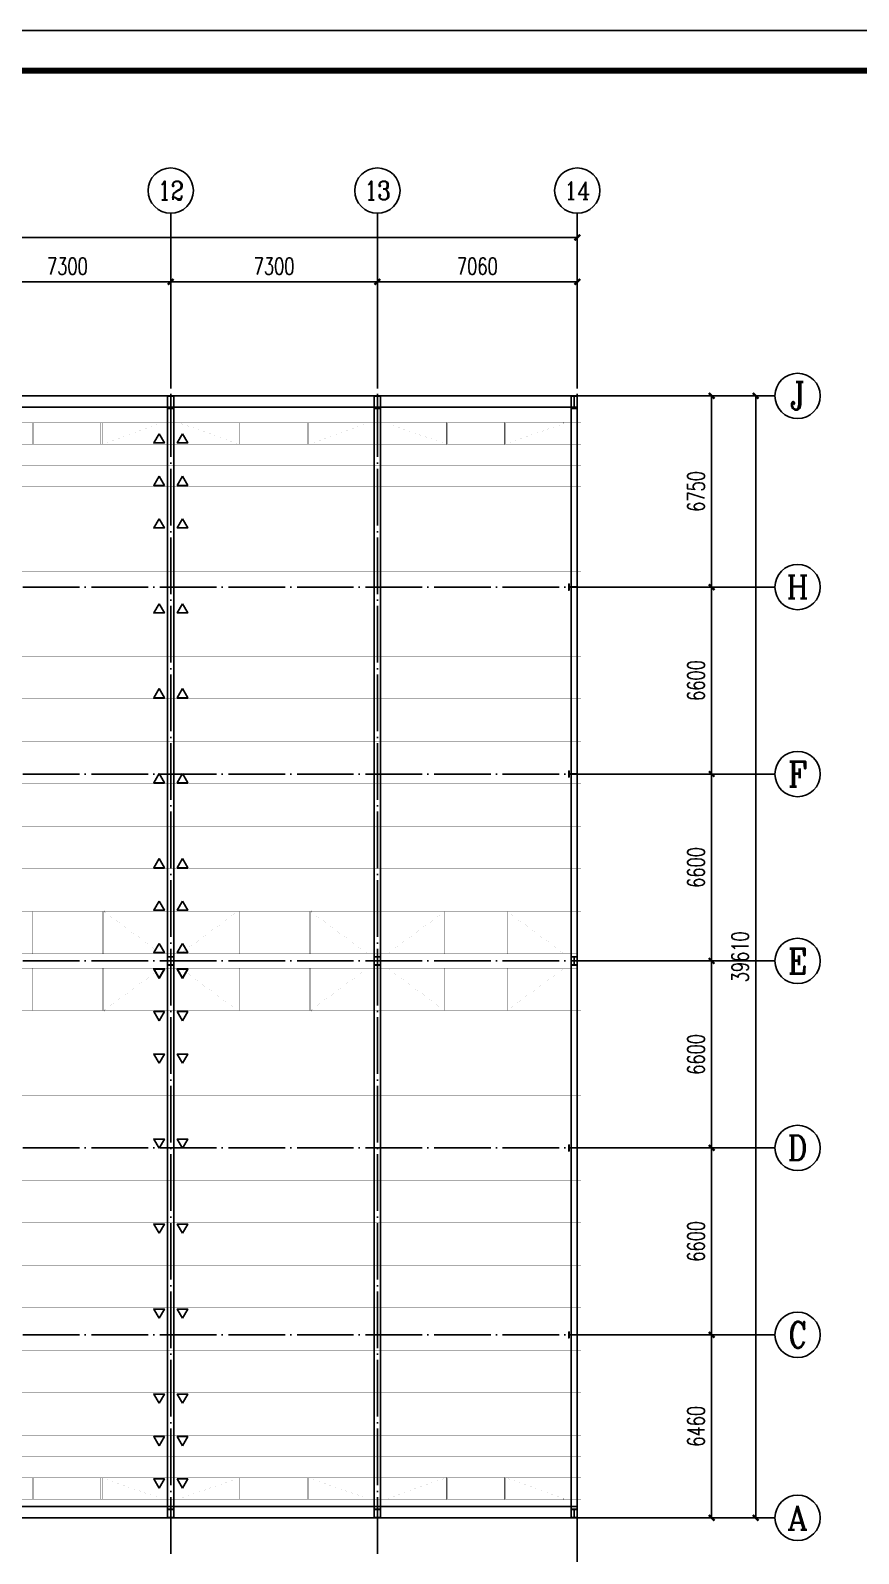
# Model space of a CAD drawing. Extents: x -89996 to 1006241, y -2176 to 440573.
# Drawn here: x 486657 to 515908, y 28052 to 81824 of the extents above; entities that cross this region are included whole.
import ezdxf
from ezdxf.enums import TextEntityAlignment as Align

# ---------------------------------------------------------------- set-up
doc = ezdxf.new("R2010")
doc.units = 0
doc.header["$LTSCALE"] = 1000
doc.header["$MEASUREMENT"] = 0
doc.linetypes.add('DOTE', pattern=[2.42, 2, -0.2, 0.02, -0.2])
for name, color, linetype in [('AXIS', 3, 'Continuous'), ('AXIS_TEXT', 7, 'Continuous'), ('DOTE', 1, 'DOTE'), ('GL', 150, 'Continuous'), ('GZ', 50, 'Continuous'), ('LT', 27, 'Continuous'), ('PUB_TITLE', 4, 'Continuous'), ('WALL', 9, 'Continuous')]:
    doc.layers.add(name, color=color, linetype=linetype)
doc.styles.add('_TCH_AXIS', font='COMPLEX', dxfattribs={"bigfont": 'GBCBIG'})
doc.styles.add('_TCH_DIM_T3', font='SIMPLEX', dxfattribs={"width": 0.705882, "bigfont": 'GBCBIG'})
doc.styles.add('COMPLEX', font='COMPLEX')
doc.dimstyles.new('_TCH_ARCH&&200', dxfattribs={"dimtxt": 595, "dimasz": 200, "dimexe": 500, "dimexo": 600, "dimgap": 252.5, "dimtad": 1, "dimdec": 0, "dimzin": 0, "dimdsep": 46, "dimtxsty": '_TCH_DIM_T3', "dimblk": 'ARCHTICK', "dimcen": 0.09, "dimclrt": 7, "dimazin": 2, "dimtfac": 1, "dimtdec": 0, "dimtix": 1, "dimtmove": 2, "dimatfit": 3, "dimfxl": 0, "dimtolj": 1, "dimtzin": 0, "dimarcsym": 0})
doc.dimstyles.new('TCH-200-1', dxfattribs={"dimtxt": 595, "dimasz": 200, "dimexe": 500, "dimexo": 600, "dimgap": 252.5, "dimtad": 1, "dimdec": 0, "dimzin": 0, "dimdsep": 46, "dimtxsty": '_TCH_DIM_T3', "dimblk": 'ARCHTICK', "dimcen": 0.09, "dimclrd": 3, "dimclre": 3, "dimclrt": 7, "dimazin": 2, "dimtfac": 1, "dimtdec": 0, "dimtix": 1, "dimtmove": 2, "dimatfit": 3, "dimfxl": 0, "dimtolj": 1, "dimtzin": 0, "dimarcsym": 0})

# ---------------------------------------------------------------- blocks, each defined once
blk = doc.blocks.new('_ArchTick')
at = {"color": 0, "linetype": 'ByBlock', "const_width": 0.4}
blk.add_lwpolyline([(-0.5, -0.5), (0.5, 0.5)], dxfattribs=at)
blk = doc.blocks.new('*D746')
at = {"layer": 'Defpoints', "color": 0, "transparency": 16777216}
for p in [(417453, 29073), (505973, 29073), (505973, 23164)]:
    blk.add_point(p, dxfattribs=at)
at = {"layer": 'WALL', "color": 3, "lineweight": -2, "transparency": 16777216}
for p, q in [((417453, 28473), (417453, 22664)), ((505973, 28473), (505973, 22664)), ((417453, 23164), (505973, 23164))]:
    blk.add_line(p, q, dxfattribs=at)
at = {"layer": 'WALL', "color": 3, "lineweight": -2, "transparency": 16777216, "xscale": 200, "yscale": 200, "zscale": 200, "rotation": 180}
blk.add_blockref('_ArchTick', (417453, 23164), dxfattribs=at)
at = {"layer": 'WALL', "color": 3, "lineweight": -2, "transparency": 16777216, "xscale": 200, "yscale": 200, "zscale": 200}
blk.add_blockref('_ArchTick', (505973, 23164), dxfattribs=at)
at = {"layer": 'WALL', "color": 7, "transparency": 16777216, "insert": (461713, 23714), "char_height": 595, "attachment_point": 5, "style": '_TCH_DIM_T3'}
blk.add_mtext('\\A1;88520', dxfattribs=at)
blk = doc.blocks.new('*D747')
at = {"layer": 'Defpoints', "color": 0, "transparency": 16777216}
for p in [(505973, 68923), (512275, 68923), (506213, 29313)]:
    blk.add_point(p, dxfattribs=at)
at = {"layer": 'WALL', "color": 3, "lineweight": -2, "transparency": 16777216}
for p, q in [((506573, 68923), (512775, 68923)), ((512275, 29313), (512275, 68923)), ((506813, 29313), (512775, 29313))]:
    blk.add_line(p, q, dxfattribs=at)
at = {"layer": 'WALL', "color": 3, "lineweight": -2, "transparency": 16777216, "xscale": 200, "yscale": 200, "zscale": 200}
for p, rotation in [((512275, 68923), 90), ((512275, 29313), 270)]:
    blk.add_blockref('_ArchTick', p, dxfattribs=dict(at, rotation=rotation))
at = {"layer": 'WALL', "color": 7, "transparency": 16777216, "insert": (511725, 49118), "char_height": 595, "attachment_point": 5, "rotation": 90, "style": '_TCH_DIM_T3'}
blk.add_mtext('\\A1;39610', dxfattribs=at)
blk = doc.blocks.new('*D749')
at = {"layer": 'Defpoints', "color": 0, "transparency": 16777216}
for p in [(426663, 74511), (426663, 69023), (505973, 69263)]:
    blk.add_point(p, dxfattribs=at)
at = {"layer": 'WALL', "color": 3, "lineweight": -2, "transparency": 16777216}
for p, q in [((426663, 69623), (426663, 75011)), ((505973, 69863), (505973, 75011)), ((505973, 74511), (426663, 74511))]:
    blk.add_line(p, q, dxfattribs=at)
at = {"layer": 'WALL', "color": 3, "lineweight": -2, "transparency": 16777216, "xscale": 200, "yscale": 200, "zscale": 200, "rotation": 180}
blk.add_blockref('_ArchTick', (426663, 74511), dxfattribs=at)
at = {"layer": 'WALL', "color": 3, "lineweight": -2, "transparency": 16777216, "xscale": 200, "yscale": 200, "zscale": 200}
blk.add_blockref('_ArchTick', (505973, 74511), dxfattribs=at)
at = {"layer": 'WALL', "color": 7, "transparency": 16777216, "insert": (466318, 75061), "char_height": 595, "attachment_point": 5, "style": '_TCH_DIM_T3'}
blk.add_mtext('\\A1;79310', dxfattribs=at)
blk = doc.blocks.new('_AXISO')
blk.add_circle((0, 0), 0.5)
at = {"layer": 'AXIS_TEXT', "style": 'COMPLEX', "width": 1.041667}
blk.add_attdef('A', text='', height=0.56, dxfattribs=at).set_placement((-0.25, -0.28), (0.25, -0.28), align=Align.FIT)
blk = doc.blocks.new('*D3068')
at = {"layer": 'AXIS', "color": 0, "lineweight": -2, "transparency": 16777216}
for p, q in [((75697, 49335), (75697, 52285)), ((82997, 49335), (82997, 52285)), ((75697, 51785), (82997, 51785))]:
    blk.add_line(p, q, dxfattribs=at)
at = {"layer": 'Defpoints', "color": 0, "transparency": 16777216}
for p in [(82997, 51785), (75697, 48735), (82997, 48735)]:
    blk.add_point(p, dxfattribs=at)
at = {"layer": 'AXIS', "color": 0, "lineweight": -2, "transparency": 16777216, "xscale": 200, "yscale": 200, "zscale": 200, "rotation": 180}
blk.add_blockref('_ArchTick', (75697, 51785), dxfattribs=at)
at = {"layer": 'AXIS', "color": 0, "lineweight": -2, "transparency": 16777216, "xscale": 200, "yscale": 200, "zscale": 200}
blk.add_blockref('_ArchTick', (82997, 51785), dxfattribs=at)
at = {"layer": 'AXIS', "color": 7, "transparency": 16777216, "insert": (79347, 52335), "char_height": 595, "attachment_point": 5, "style": '_TCH_DIM_T3'}
blk.add_mtext('\\A1;7300', dxfattribs=at)
blk = doc.blocks.new('*D3069')
at = {"layer": 'AXIS', "color": 0, "lineweight": -2, "transparency": 16777216}
for p, q in [((82997, 49335), (82997, 52285)), ((90297, 49335), (90297, 52285)), ((82997, 51785), (90297, 51785))]:
    blk.add_line(p, q, dxfattribs=at)
at = {"layer": 'Defpoints', "color": 0, "transparency": 16777216}
for p in [(90297, 51785), (82997, 48735), (90297, 48735)]:
    blk.add_point(p, dxfattribs=at)
at = {"layer": 'AXIS', "color": 0, "lineweight": -2, "transparency": 16777216, "xscale": 200, "yscale": 200, "zscale": 200, "rotation": 180}
blk.add_blockref('_ArchTick', (82997, 51785), dxfattribs=at)
at = {"layer": 'AXIS', "color": 0, "lineweight": -2, "transparency": 16777216, "xscale": 200, "yscale": 200, "zscale": 200}
blk.add_blockref('_ArchTick', (90297, 51785), dxfattribs=at)
at = {"layer": 'AXIS', "color": 7, "transparency": 16777216, "insert": (86647, 52335), "char_height": 595, "attachment_point": 5, "style": '_TCH_DIM_T3'}
blk.add_mtext('\\A1;7300', dxfattribs=at)
blk = doc.blocks.new('*D3070')
at = {"layer": 'AXIS', "color": 0, "lineweight": -2, "transparency": 16777216}
for p, q in [((90297, 49335), (90297, 52285)), ((97357, 49335), (97357, 52285)), ((90297, 51785), (97357, 51785))]:
    blk.add_line(p, q, dxfattribs=at)
at = {"layer": 'Defpoints', "color": 0, "transparency": 16777216}
for p in [(97357, 51785), (90297, 48735), (97357, 48735)]:
    blk.add_point(p, dxfattribs=at)
at = {"layer": 'AXIS', "color": 0, "lineweight": -2, "transparency": 16777216, "xscale": 200, "yscale": 200, "zscale": 200, "rotation": 180}
blk.add_blockref('_ArchTick', (90297, 51785), dxfattribs=at)
at = {"layer": 'AXIS', "color": 0, "lineweight": -2, "transparency": 16777216, "xscale": 200, "yscale": 200, "zscale": 200}
blk.add_blockref('_ArchTick', (97357, 51785), dxfattribs=at)
at = {"layer": 'AXIS', "color": 7, "transparency": 16777216, "insert": (93827, 52335), "char_height": 595, "attachment_point": 5, "style": '_TCH_DIM_T3'}
blk.add_mtext('\\A1;7060', dxfattribs=at)
blk = doc.blocks.new('*D3077')
at = {"layer": 'AXIS', "color": 0, "lineweight": -2, "transparency": 16777216}
for p, q in [((99197, 14608), (102603, 14608)), ((102103, 8148), (102103, 14608)), ((99197, 8148), (102603, 8148))]:
    blk.add_line(p, q, dxfattribs=at)
at = {"layer": 'Defpoints', "color": 0, "transparency": 16777216}
for p in [(98597, 14608), (102103, 14608), (98597, 8148)]:
    blk.add_point(p, dxfattribs=at)
at = {"layer": 'AXIS', "color": 0, "lineweight": -2, "transparency": 16777216, "xscale": 200, "yscale": 200, "zscale": 200}
for p, rotation in [((102103, 14608), 90), ((102103, 8148), 270)]:
    blk.add_blockref('_ArchTick', p, dxfattribs=dict(at, rotation=rotation))
at = {"layer": 'AXIS', "color": 7, "transparency": 16777216, "insert": (101553, 11378), "char_height": 595, "attachment_point": 5, "rotation": 90, "style": '_TCH_DIM_T3'}
blk.add_mtext('\\A1;6460', dxfattribs=at)
blk = doc.blocks.new('*D3078')
at = {"layer": 'AXIS', "color": 0, "lineweight": -2, "transparency": 16777216}
for p, q in [((99197, 21208), (102603, 21208)), ((102103, 14608), (102103, 21208)), ((99197, 14608), (102603, 14608))]:
    blk.add_line(p, q, dxfattribs=at)
at = {"layer": 'Defpoints', "color": 0, "transparency": 16777216}
for p in [(98597, 21208), (102103, 21208), (98597, 14608)]:
    blk.add_point(p, dxfattribs=at)
at = {"layer": 'AXIS', "color": 0, "lineweight": -2, "transparency": 16777216, "xscale": 200, "yscale": 200, "zscale": 200}
for p, rotation in [((102103, 21208), 90), ((102103, 14608), 270)]:
    blk.add_blockref('_ArchTick', p, dxfattribs=dict(at, rotation=rotation))
at = {"layer": 'AXIS', "color": 7, "transparency": 16777216, "insert": (101553, 17908), "char_height": 595, "attachment_point": 5, "rotation": 90, "style": '_TCH_DIM_T3'}
blk.add_mtext('\\A1;6600', dxfattribs=at)
blk = doc.blocks.new('*D3079')
at = {"layer": 'AXIS', "color": 0, "lineweight": -2, "transparency": 16777216}
for p, q in [((99197, 27808), (102603, 27808)), ((102103, 21208), (102103, 27808)), ((99197, 21208), (102603, 21208))]:
    blk.add_line(p, q, dxfattribs=at)
at = {"layer": 'Defpoints', "color": 0, "transparency": 16777216}
for p in [(98597, 27808), (102103, 27808), (98597, 21208)]:
    blk.add_point(p, dxfattribs=at)
at = {"layer": 'AXIS', "color": 0, "lineweight": -2, "transparency": 16777216, "xscale": 200, "yscale": 200, "zscale": 200}
for p, rotation in [((102103, 27808), 90), ((102103, 21208), 270)]:
    blk.add_blockref('_ArchTick', p, dxfattribs=dict(at, rotation=rotation))
at = {"layer": 'AXIS', "color": 7, "transparency": 16777216, "insert": (101553, 24508), "char_height": 595, "attachment_point": 5, "rotation": 90, "style": '_TCH_DIM_T3'}
blk.add_mtext('\\A1;6600', dxfattribs=at)
blk = doc.blocks.new('*D3080')
at = {"layer": 'AXIS', "color": 0, "lineweight": -2, "transparency": 16777216}
for p, q in [((99197, 34408), (102603, 34408)), ((102103, 27808), (102103, 34408)), ((99197, 27808), (102603, 27808))]:
    blk.add_line(p, q, dxfattribs=at)
at = {"layer": 'Defpoints', "color": 0, "transparency": 16777216}
for p in [(98597, 34408), (102103, 34408), (98597, 27808)]:
    blk.add_point(p, dxfattribs=at)
at = {"layer": 'AXIS', "color": 0, "lineweight": -2, "transparency": 16777216, "xscale": 200, "yscale": 200, "zscale": 200}
for p, rotation in [((102103, 34408), 90), ((102103, 27808), 270)]:
    blk.add_blockref('_ArchTick', p, dxfattribs=dict(at, rotation=rotation))
at = {"layer": 'AXIS', "color": 7, "transparency": 16777216, "insert": (101553, 31108), "char_height": 595, "attachment_point": 5, "rotation": 90, "style": '_TCH_DIM_T3'}
blk.add_mtext('\\A1;6600', dxfattribs=at)
blk = doc.blocks.new('*D3081')
at = {"layer": 'AXIS', "color": 0, "lineweight": -2, "transparency": 16777216}
for p, q in [((99197, 41008), (102603, 41008)), ((102103, 34408), (102103, 41008)), ((99197, 34408), (102603, 34408))]:
    blk.add_line(p, q, dxfattribs=at)
at = {"layer": 'Defpoints', "color": 0, "transparency": 16777216}
for p in [(98597, 41008), (102103, 41008), (98597, 34408)]:
    blk.add_point(p, dxfattribs=at)
at = {"layer": 'AXIS', "color": 0, "lineweight": -2, "transparency": 16777216, "xscale": 200, "yscale": 200, "zscale": 200}
for p, rotation in [((102103, 41008), 90), ((102103, 34408), 270)]:
    blk.add_blockref('_ArchTick', p, dxfattribs=dict(at, rotation=rotation))
at = {"layer": 'AXIS', "color": 7, "transparency": 16777216, "insert": (101553, 37708), "char_height": 595, "attachment_point": 5, "rotation": 90, "style": '_TCH_DIM_T3'}
blk.add_mtext('\\A1;6600', dxfattribs=at)
blk = doc.blocks.new('*D3082')
at = {"layer": 'AXIS', "color": 0, "lineweight": -2, "transparency": 16777216}
for p, q in [((99197, 47758), (102603, 47758)), ((102103, 41008), (102103, 47758)), ((99197, 41008), (102603, 41008))]:
    blk.add_line(p, q, dxfattribs=at)
at = {"layer": 'Defpoints', "color": 0, "transparency": 16777216}
for p in [(98597, 47758), (102103, 47758), (98597, 41008)]:
    blk.add_point(p, dxfattribs=at)
at = {"layer": 'AXIS', "color": 0, "lineweight": -2, "transparency": 16777216, "xscale": 200, "yscale": 200, "zscale": 200}
for p, rotation in [((102103, 47758), 90), ((102103, 41008), 270)]:
    blk.add_blockref('_ArchTick', p, dxfattribs=dict(at, rotation=rotation))
at = {"layer": 'AXIS', "color": 7, "transparency": 16777216, "insert": (101553, 44383), "char_height": 595, "attachment_point": 5, "rotation": 90, "style": '_TCH_DIM_T3'}
blk.add_mtext('\\A1;6750', dxfattribs=at)
blk = doc.blocks.new('A$C39280D4C')
at = {"layer": 'AXIS'}
for p, q in [((82997.4, 48734.6), (82997.4, 54206)), ((90297.4, 48734.6), (90297.4, 54206)), ((97357.4, 48734.6), (97357.4, 54206)), ((98597.4, 47757.8), (104339.1, 47757.8)), ((98597.4, 41007.8), (104339.1, 41007.8)), ((98597.4, 34407.8), (104339.1, 34407.8)), ((98597.4, 27807.8), (104339.1, 27807.8)), ((98597.4, 21207.8), (104339.1, 21207.8)), ((98597.4, 14607.8), (104339.1, 14607.8)), ((98597.4, 8147.8), (104339.1, 8147.8))]:
    blk.add_line(p, q, dxfattribs=at)
at = {"layer": 'DOTE'}
for p, q in [((82997.4, 6881), (82997.4, 48734.6)), ((90297.4, 6881), (90297.4, 48734.6)), ((97357.4, 6881), (97357.4, 48734.6)), ((7597.4, 47757.8), (98597.4, 47757.8)), ((7597.4, 41007.8), (98597.4, 41007.8)), ((7597.4, 34407.8), (98597.4, 34407.8)), ((7597.4, 27807.8), (98597.4, 27807.8)), ((7597.4, 21207.8), (98597.4, 21207.8)), ((7597.4, 14607.8), (98597.4, 14607.8)), ((7597.4, 8147.8), (98597.4, 8147.8))]:
    blk.add_line(p, q, dxfattribs=at)
at = {"layer": 'GZ'}
for points in [[(83107.4, 47757.8), (82887.4, 47757.8), (82887.4, 47747.8), (82990.6, 47747.8), (82994.4, 47742.8), (82994.4, 47322.4), (82990.6, 47317.8), (82887.4, 47317.8), (82887.4, 47307.8), (83107.4, 47307.8), (83107.4, 47317.8), (83004.4, 47317.8), (83000.4, 47322.3), (83000.4, 47742.8), (83004.4, 47747.8), (83107.4, 47747.8), (83107.4, 47757.8)], [(90407.4, 47757.8), (90187.4, 47757.8), (90187.4, 47747.8), (90290.6, 47747.8), (90294.4, 47742.8), (90294.4, 47322.4), (90290.6, 47317.8), (90187.4, 47317.8), (90187.4, 47307.8), (90407.4, 47307.8), (90407.4, 47317.8), (90304.4, 47317.8), (90300.4, 47322.3), (90300.4, 47742.8), (90304.4, 47747.8), (90407.4, 47747.8), (90407.4, 47757.8)], [(97357.4, 47757.8), (97137.4, 47757.8), (97137.4, 47747.8), (97240.6, 47747.8), (97244.4, 47742.8), (97244.4, 47322.4), (97240.6, 47317.8), (97137.4, 47317.8), (97137.4, 47307.8), (97357.4, 47307.8), (97357.4, 47317.8), (97254.4, 47317.8), (97250.4, 47322.3), (97250.4, 47742.8), (97254.4, 47747.8), (97357.4, 47747.8), (97357.4, 47757.8)], [(97057.4, 41117.8), (97057.4, 40897.8), (97067.4, 40897.8), (97067.4, 41000.9), (97072.4, 41004.8), (97342.8, 41004.8), (97347.4, 41000.9), (97347.4, 40897.8), (97357.4, 40897.8), (97357.4, 41117.8), (97347.4, 41117.8), (97347.4, 41014.8), (97342.9, 41010.8), (97072.4, 41010.8), (97067.4, 41014.8), (97067.4, 41117.8), (97057.4, 41117.8)], [(97057.4, 34517.8), (97057.4, 34297.8), (97067.4, 34297.8), (97067.4, 34400.9), (97072.4, 34404.8), (97342.8, 34404.8), (97347.4, 34400.9), (97347.4, 34297.8), (97357.4, 34297.8), (97357.4, 34517.8), (97347.4, 34517.8), (97347.4, 34414.8), (97342.9, 34410.8), (97072.4, 34410.8), (97067.4, 34414.8), (97067.4, 34517.8), (97057.4, 34517.8)], [(83107.4, 27958.1), (82887.4, 27958.1), (82887.4, 27948.1), (82990.6, 27948.1), (82994.4, 27943.1), (82994.4, 27672.7), (82990.6, 27668.1), (82887.4, 27668.1), (82887.4, 27658.1), (83107.4, 27658.1), (83107.4, 27668.1), (83004.4, 27668.1), (83000.4, 27672.5), (83000.4, 27943.1), (83004.4, 27948.1), (83107.4, 27948.1), (83107.4, 27958.1)], [(90407.4, 27958.1), (90187.4, 27958.1), (90187.4, 27948.1), (90290.6, 27948.1), (90294.4, 27943.1), (90294.4, 27672.7), (90290.6, 27668.1), (90187.4, 27668.1), (90187.4, 27658.1), (90407.4, 27658.1), (90407.4, 27668.1), (90304.4, 27668.1), (90300.4, 27672.5), (90300.4, 27943.1), (90304.4, 27948.1), (90407.4, 27948.1), (90407.4, 27958.1)], [(97357.4, 27958.1), (97137.4, 27958.1), (97137.4, 27948.1), (97240.6, 27948.1), (97244.4, 27943.1), (97244.4, 27672.7), (97240.6, 27668.1), (97137.4, 27668.1), (97137.4, 27658.1), (97357.4, 27658.1), (97357.4, 27668.1), (97254.4, 27668.1), (97250.4, 27672.5), (97250.4, 27943.1), (97254.4, 27948.1), (97357.4, 27948.1), (97357.4, 27958.1)], [(97057.4, 21317.8), (97057.4, 21097.8), (97067.4, 21097.8), (97067.4, 21200.9), (97072.4, 21204.8), (97342.8, 21204.8), (97347.4, 21200.9), (97347.4, 21097.8), (97357.4, 21097.8), (97357.4, 21317.8), (97347.4, 21317.8), (97347.4, 21214.8), (97342.9, 21210.8), (97072.4, 21210.8), (97067.4, 21214.8), (97067.4, 21317.8), (97057.4, 21317.8)], [(97057.4, 14717.8), (97057.4, 14497.8), (97067.4, 14497.8), (97067.4, 14600.9), (97072.4, 14604.8), (97342.8, 14604.8), (97347.4, 14600.9), (97347.4, 14497.8), (97357.4, 14497.8), (97357.4, 14717.8), (97347.4, 14717.8), (97347.4, 14614.8), (97342.9, 14610.8), (97072.4, 14610.8), (97067.4, 14614.8), (97067.4, 14717.8), (97057.4, 14717.8)], [(83107.4, 8447.8), (82887.4, 8447.8), (82887.4, 8437.8), (82990.6, 8437.8), (82994.4, 8432.8), (82994.4, 8162.4), (82990.6, 8157.8), (82887.4, 8157.8), (82887.4, 8147.8), (83107.4, 8147.8), (83107.4, 8157.8), (83004.4, 8157.8), (83000.4, 8162.3), (83000.4, 8432.8), (83004.4, 8437.8), (83107.4, 8437.8), (83107.4, 8447.8)], [(90407.4, 8447.8), (90187.4, 8447.8), (90187.4, 8437.8), (90290.6, 8437.8), (90294.4, 8432.8), (90294.4, 8162.4), (90290.6, 8157.8), (90187.4, 8157.8), (90187.4, 8147.8), (90407.4, 8147.8), (90407.4, 8157.8), (90304.4, 8157.8), (90300.4, 8162.3), (90300.4, 8432.8), (90304.4, 8437.8), (90407.4, 8437.8), (90407.4, 8447.8)], [(97357.4, 8447.8), (97137.4, 8447.8), (97137.4, 8437.8), (97240.6, 8437.8), (97244.4, 8432.8), (97244.4, 8162.4), (97240.6, 8157.8), (97137.4, 8157.8), (97137.4, 8147.8), (97357.4, 8147.8), (97357.4, 8157.8), (97254.4, 8157.8), (97250.4, 8162.3), (97250.4, 8432.8), (97254.4, 8437.8), (97357.4, 8437.8), (97357.4, 8447.8)]]:
    blk.add_lwpolyline(points, close=True, dxfattribs=at)
at = {"layer": 'AXIS'}
ref = blk.add_blockref('_AXISO', (82997.4, 55006), dxfattribs=dict(at, xscale=1600, yscale=1600, zscale=1600))
ref.add_attrib('A', '12', dxfattribs={"layer": 'AXIS_TEXT', "height": 656.89, "style": '_TCH_AXIS'}).set_placement((82543.9, 54677.5), (83451, 54677.5), align=Align.FIT)
ref = blk.add_blockref('_AXISO', (90297.4, 55006), dxfattribs=dict(at, xscale=1600, yscale=1600, zscale=1600))
ref.add_attrib('A', '13', dxfattribs={"layer": 'AXIS_TEXT', "height": 656.89, "style": '_TCH_AXIS'}).set_placement((89843.9, 54677.5), (90751, 54677.5), align=Align.FIT)
ref = blk.add_blockref('_AXISO', (97357.4, 55006), dxfattribs=dict(at, xscale=1600, yscale=1600, zscale=1600))
ref.add_attrib('A', '14', dxfattribs={"layer": 'AXIS_TEXT', "height": 628.15, "style": '_TCH_AXIS'}).set_placement((96893.8, 54691.9), (97821.1, 54691.9), align=Align.FIT)
ref = blk.add_blockref('_AXISO', (105139.1, 47757.8), dxfattribs=dict(at, xscale=1600, yscale=1600, zscale=1600))
ref.add_attrib('A', 'J', dxfattribs={"layer": 'AXIS_TEXT', "height": 992.1, "style": '_TCH_AXIS'}).set_placement((104879.2, 47261.7), (105398.9, 47261.7), align=Align.FIT)
ref = blk.add_blockref('_AXISO', (105139.1, 41007.8), dxfattribs=dict(at, xscale=1600, yscale=1600, zscale=1600))
ref.add_attrib('A', 'H', dxfattribs={"layer": 'AXIS_TEXT', "height": 811, "style": '_TCH_AXIS'}).set_placement((104752.8, 40602.3), (105525.3, 40602.3), align=Align.FIT)
ref = blk.add_blockref('_AXISO', (105139.1, 34407.8), dxfattribs=dict(at, xscale=1600, yscale=1600, zscale=1600))
ref.add_attrib('A', 'F', dxfattribs={"layer": 'AXIS_TEXT', "height": 890.9, "style": '_TCH_AXIS'}).set_placement((104799.7, 33962.4), (105478.4, 33962.4), align=Align.FIT)
ref = blk.add_blockref('_AXISO', (105139.1, 27807.8), dxfattribs=dict(at, xscale=1600, yscale=1600, zscale=1600))
ref.add_attrib('A', 'E', dxfattribs={"layer": 'AXIS_TEXT', "height": 890.9, "style": '_TCH_AXIS'}).set_placement((104799.7, 27362.4), (105478.4, 27362.4), align=Align.FIT)
ref = blk.add_blockref('_AXISO', (105139.1, 21207.8), dxfattribs=dict(at, xscale=1600, yscale=1600, zscale=1600))
ref.add_attrib('A', 'D', dxfattribs={"layer": 'AXIS_TEXT', "height": 870.5, "style": '_TCH_AXIS'}).set_placement((104786.7, 20772.5), (105491.4, 20772.5), align=Align.FIT)
ref = blk.add_blockref('_AXISO', (105139.1, 14607.8), dxfattribs=dict(at, xscale=1600, yscale=1600, zscale=1600))
ref.add_attrib('A', 'C', dxfattribs={"layer": 'AXIS_TEXT', "height": 911.4, "style": '_TCH_AXIS'}).set_placement((104813.6, 14152.1), (105464.5, 14152.1), align=Align.FIT)
ref = blk.add_blockref('_AXISO', (105139.1, 8147.8), dxfattribs=dict(at, xscale=1600, yscale=1600, zscale=1600))
ref.add_attrib('A', 'A', dxfattribs={"layer": 'AXIS_TEXT', "height": 850.4, "style": '_TCH_AXIS'}).set_placement((104774.6, 7722.6), (105503.5, 7722.6), align=Align.FIT)
for p1, p2, distance, picture, middle in [((75697.4, 48734.6), (82997.4, 48734.6), 3050, '*D3068', (79347.4, 52334.6)), ((82997.4, 48734.6), (90297.4, 48734.6), 3050, '*D3069', (86647.4, 52334.6)), ((90297.4, 48734.6), (97357.4, 48734.6), 3050, '*D3070', (93827.4, 52334.6)), ((98597.4, 41007.8), (98597.4, 47757.8), -3505.5, '*D3082', (101552.9, 44382.8)), ((98597.4, 34407.8), (98597.4, 41007.8), -3505.5, '*D3081', (101552.9, 37707.8)), ((98597.4, 27807.8), (98597.4, 34407.8), -3505.5, '*D3080', (101552.9, 31107.8)), ((98597.4, 21207.8), (98597.4, 27807.8), -3505.5, '*D3079', (101552.9, 24507.8)), ((98597.4, 14607.8), (98597.4, 21207.8), -3505.5, '*D3078', (101552.9, 17907.8)), ((98597.4, 8147.8), (98597.4, 14607.8), -3505.5, '*D3077', (101552.9, 11377.8))]:
    dim = blk.add_aligned_dim(p1=p1, p2=p2, distance=distance, dimstyle='_TCH_ARCH&&200', dxfattribs=at)
    dim.commit()
    dim.dimension.update_dxf_attribs({"geometry": picture, "text_midpoint": middle})

msp = doc.modelspace()

# ---------------------------------------------------------------- linework, layer by layer
at = {"layer": 'AXIS', "color": 4, "linetype": 'ByBlock', "ltscale": 0.1}
for points in [[(427163.21, 68922.58), (505973.21, 68922.58), (505973.21, 68522.58), (427163.21, 68522.58)], [(427163.21, 29712.58), (505973.21, 29712.58), (505973.21, 29312.58), (427163.21, 29312.58)]]:
    msp.add_lwpolyline(points, close=True, dxfattribs=at)
at = {"layer": 'AXIS', "color": 6, "linetype": 'ByBlock', "const_width": 10}
for points in [[(486731.63, 67222.83), (486781.63, 67222.83), (486781.63, 67972.83), (486731.63, 67972.83)], [(489194.79, 67222.83), (489144.79, 67222.83), (489144.79, 67972.83), (489194.79, 67972.83)], [(494031.63, 67222.83), (494081.63, 67222.83), (494081.63, 67972.83), (494031.63, 67972.83)], [(496494.79, 67222.83), (496444.79, 67222.83), (496444.79, 67972.83), (496494.79, 67972.83)], [(501340.1, 67222.83), (501390.1, 67222.83), (501390.1, 67972.83), (501340.1, 67972.83)], [(503438.79, 67222.56), (503388.79, 67222.56), (503388.79, 67972.56), (503438.79, 67972.56)], [(486676.85, 50722.67), (486726.85, 50722.67), (486726.85, 49222.67), (486676.85, 49222.67)], [(489249.57, 50722.67), (489199.57, 50722.67), (489199.57, 49222.67), (489249.57, 49222.67)], [(493976.85, 50722.67), (494026.85, 50722.67), (494026.85, 49222.67), (493976.85, 49222.67)], [(496549.57, 50722.67), (496499.57, 50722.67), (496499.57, 49222.67), (496549.57, 49222.67)], [(501285.31, 50722.67), (501335.31, 50722.67), (501335.31, 49222.67), (501285.31, 49222.67)], [(503493.58, 50722.39), (503443.58, 50722.39), (503443.58, 49222.39), (503493.58, 49222.39)], [(486676.85, 47222.91), (486726.85, 47222.91), (486726.85, 48722.92), (486676.85, 48722.92)], [(489249.57, 47222.91), (489199.57, 47222.91), (489199.57, 48722.92), (489249.57, 48722.92)], [(493976.85, 47222.91), (494026.85, 47222.91), (494026.85, 48722.92), (493976.85, 48722.92)], [(496549.57, 47222.91), (496499.57, 47222.91), (496499.57, 48722.92), (496549.57, 48722.92)], [(501285.31, 47222.91), (501335.31, 47222.91), (501335.31, 48722.92), (501285.31, 48722.92)], [(503493.58, 47222.64), (503443.58, 47222.64), (503443.58, 48722.64), (503493.58, 48722.64)], [(486731.63, 30722.91), (486781.63, 30722.91), (486781.63, 29972.91), (486731.63, 29972.91)], [(489194.79, 30722.91), (489144.79, 30722.91), (489144.79, 29972.91), (489194.79, 29972.91)], [(494031.63, 30722.91), (494081.63, 30722.91), (494081.63, 29972.91), (494031.63, 29972.91)], [(496494.79, 30722.91), (496444.79, 30722.91), (496444.79, 29972.91), (496494.79, 29972.91)], [(501340.1, 30722.91), (501390.1, 30722.91), (501390.1, 29972.91), (501340.1, 29972.91)], [(503438.79, 30722.63), (503388.79, 30722.63), (503388.79, 29972.63), (503438.79, 29972.63)]]:
    msp.add_lwpolyline(points, close=True, dxfattribs=at)
at = {"layer": 'AXIS', "color": 3, "linetype": 'ByBlock', "const_width": 1}
for points in [[(486756.63, 68002.82), (486756.63, 67942.82), (486756.63, 67252.83), (486756.63, 67192.83)], [(489169.79, 68002.82), (489169.79, 67942.82), (489169.79, 67252.83), (489169.79, 67192.83)], [(491241.29, 68002.89), (491241.29, 67942.89), (489289.81, 67252.89), (489289.81, 67192.89)], [(491985.13, 68002.89), (491985.13, 67942.89), (493936.61, 67252.89), (493936.61, 67192.89)], [(494056.63, 68002.82), (494056.63, 67942.82), (494056.63, 67252.83), (494056.63, 67192.83)], [(496469.79, 68002.82), (496469.79, 67942.82), (496469.79, 67252.83), (496469.79, 67192.83)], [(498541.29, 68002.89), (498541.29, 67942.89), (496589.81, 67252.89), (496589.81, 67192.89)], [(499293.59, 68002.89), (499293.59, 67942.89), (501245.07, 67252.89), (501245.07, 67192.89)], [(501365.1, 68002.82), (501365.1, 67942.82), (501365.1, 67252.83), (501365.1, 67192.83)], [(503413.79, 68002.54), (503413.79, 67942.54), (503413.79, 67252.56), (503413.79, 67192.56)], [(505485.3, 68002.61), (505485.3, 67942.61), (503533.82, 67252.61), (503533.82, 67192.61)], [(486696.61, 66442.89), (486696.61, 66502.89), (486696.61, 67192.89), (486696.61, 67252.89)], [(489229.81, 66442.89), (489229.81, 66502.89), (489229.81, 67192.89), (489229.81, 67252.89)], [(493996.61, 66442.89), (493996.61, 66502.89), (493996.61, 67192.89), (493996.61, 67252.89)], [(496529.81, 66442.89), (496529.81, 66502.89), (496529.81, 67192.89), (496529.81, 67252.89)], [(501305.08, 66442.89), (501305.08, 66502.89), (501305.08, 67192.89), (501305.08, 67252.89)], [(503473.82, 66442.61), (503473.82, 66502.61), (503473.82, 67192.61), (503473.82, 67252.61)], [(486761.88, 65692.91), (486761.88, 65752.91), (486761.88, 66442.9), (486761.88, 66502.9)], [(489164.55, 65692.91), (489164.55, 65752.91), (489164.55, 66442.9), (489164.55, 66502.9)], [(494061.88, 65692.91), (494061.88, 65752.91), (494061.88, 66442.9), (494061.88, 66502.9)], [(496464.55, 65692.91), (496464.55, 65752.91), (496464.55, 66442.9), (496464.55, 66502.9)], [(501370.34, 65692.91), (501370.34, 65752.91), (501370.34, 66442.9), (501370.34, 66502.9)], [(503408.55, 65692.63), (503408.55, 65752.63), (503408.55, 66442.62), (503408.55, 66502.62)], [(486701.86, 64192.9), (486701.86, 64252.9), (486701.86, 65692.9), (486701.86, 65752.9)], [(489224.56, 64192.9), (489224.56, 64252.9), (489224.56, 65692.9), (489224.56, 65752.9)], [(494001.86, 64192.9), (494001.86, 64252.9), (494001.86, 65692.9), (494001.86, 65752.9)], [(496524.56, 64192.9), (496524.56, 64252.9), (496524.56, 65692.9), (496524.56, 65752.9)], [(501310.32, 64192.9), (501310.32, 64252.9), (501310.32, 65692.9), (501310.32, 65752.9)], [(503468.57, 64192.62), (503468.57, 64252.62), (503468.57, 65692.62), (503468.57, 65752.62)], [(486761.88, 62692.9), (486761.88, 62752.9), (486761.88, 64192.9), (486761.88, 64252.9)], [(489164.54, 62692.9), (489164.54, 62752.9), (489164.54, 64192.9), (489164.54, 64252.9)], [(494061.88, 62692.9), (494061.88, 62752.9), (494061.88, 64192.9), (494061.88, 64252.9)], [(496464.54, 62692.9), (496464.54, 62752.9), (496464.54, 64192.9), (496464.54, 64252.9)], [(501370.35, 62692.9), (501370.35, 62752.9), (501370.34, 64192.9), (501370.34, 64252.9)], [(503408.55, 62692.62), (503408.55, 62752.62), (503408.55, 64192.62), (503408.55, 64252.62)], [(486701.86, 61192.9), (486701.86, 61252.9), (486701.86, 62692.9), (486701.86, 62752.9)], [(489224.56, 61192.9), (489224.56, 61252.9), (489224.56, 62692.9), (489224.56, 62752.9)], [(494001.86, 61192.9), (494001.86, 61252.9), (494001.86, 62692.9), (494001.86, 62752.9)], [(496524.56, 61192.9), (496524.56, 61252.9), (496524.56, 62692.9), (496524.56, 62752.9)], [(501310.32, 61192.9), (501310.32, 61252.9), (501310.32, 62692.9), (501310.32, 62752.9)], [(503468.57, 61192.62), (503468.57, 61252.62), (503468.57, 62692.62), (503468.57, 62752.62)], [(486761.84, 59692.9), (486761.84, 59752.9), (486761.84, 61192.9), (486761.84, 61252.9)], [(489164.58, 59692.9), (489164.58, 59752.9), (489164.58, 61192.9), (489164.58, 61252.9)], [(494061.84, 59692.9), (494061.84, 59752.9), (494061.84, 61192.9), (494061.84, 61252.9)], [(496464.58, 59692.9), (496464.58, 59752.9), (496464.58, 61192.9), (496464.58, 61252.9)], [(501370.3, 59692.9), (501370.3, 59752.9), (501370.3, 61192.9), (501370.3, 61252.9)], [(503408.59, 59692.62), (503408.59, 59752.62), (503408.59, 61192.62), (503408.59, 61252.62)], [(486701.85, 58192.89), (486701.85, 58252.89), (486701.85, 59692.89), (486701.85, 59752.89)], [(489224.58, 58192.89), (489224.58, 58252.89), (489224.58, 59692.89), (489224.58, 59752.89)], [(494001.85, 58192.89), (494001.85, 58252.89), (494001.85, 59692.89), (494001.85, 59752.89)], [(496524.58, 58192.89), (496524.58, 58252.89), (496524.58, 59692.89), (496524.58, 59752.89)], [(501310.31, 58192.89), (501310.31, 58252.89), (501310.31, 59692.89), (501310.31, 59752.89)], [(503468.58, 58192.61), (503468.58, 58252.61), (503468.58, 59692.61), (503468.58, 59752.61)], [(486761.85, 56692.89), (486761.85, 56752.89), (486761.85, 58192.89), (486761.85, 58252.89)], [(489164.58, 56692.89), (489164.58, 56752.89), (489164.58, 58192.89), (489164.58, 58252.89)], [(494061.85, 56692.89), (494061.85, 56752.89), (494061.85, 58192.89), (494061.85, 58252.89)], [(496464.58, 56692.89), (496464.58, 56752.89), (496464.58, 58192.89), (496464.58, 58252.89)], [(501370.31, 56692.89), (501370.31, 56752.89), (501370.31, 58192.89), (501370.31, 58252.89)], [(503408.58, 56692.61), (503408.58, 56752.61), (503408.58, 58192.61), (503408.58, 58252.61)], [(486701.85, 55192.89), (486701.85, 55252.89), (486701.85, 56692.89), (486701.85, 56752.89)], [(489224.58, 55192.89), (489224.58, 55252.89), (489224.58, 56692.89), (489224.58, 56752.89)], [(494001.85, 55192.89), (494001.85, 55252.89), (494001.85, 56692.89), (494001.85, 56752.89)], [(496524.58, 55192.89), (496524.58, 55252.89), (496524.58, 56692.89), (496524.58, 56752.89)], [(501310.31, 55192.89), (501310.31, 55252.89), (501310.31, 56692.89), (501310.31, 56752.89)], [(503468.58, 55192.61), (503468.58, 55252.61), (503468.58, 56692.61), (503468.58, 56752.61)], [(486761.89, 53692.9), (486761.89, 53752.9), (486761.89, 55192.9), (486761.89, 55252.9)], [(489164.54, 53692.9), (489164.54, 53752.9), (489164.54, 55192.9), (489164.54, 55252.9)], [(494061.89, 53692.9), (494061.89, 53752.9), (494061.89, 55192.9), (494061.89, 55252.9)], [(496464.54, 53692.9), (496464.54, 53752.9), (496464.54, 55192.9), (496464.54, 55252.9)], [(501370.35, 53692.9), (501370.35, 53752.9), (501370.35, 55192.9), (501370.35, 55252.9)], [(503408.54, 53692.62), (503408.54, 53752.62), (503408.54, 55192.62), (503408.54, 55252.62)], [(486701.87, 52192.9), (486701.87, 52252.9), (486701.86, 53692.9), (486701.86, 53752.9)], [(489224.56, 52192.9), (489224.56, 52252.9), (489224.56, 53692.9), (489224.56, 53752.9)], [(494001.87, 52192.9), (494001.87, 52252.9), (494001.86, 53692.9), (494001.86, 53752.9)], [(496524.56, 52192.9), (496524.56, 52252.9), (496524.56, 53692.9), (496524.56, 53752.9)], [(501310.33, 52192.9), (501310.33, 52252.9), (501310.33, 53692.9), (501310.33, 53752.9)], [(503468.56, 52192.62), (503468.56, 52252.62), (503468.56, 53692.62), (503468.56, 53752.62)], [(486761.84, 50692.9), (486761.84, 50752.9), (486761.84, 52192.9), (486761.84, 52252.9)], [(489164.58, 50692.9), (489164.58, 50752.9), (489164.58, 52192.9), (489164.58, 52252.9)], [(494061.84, 50692.9), (494061.84, 50752.9), (494061.84, 52192.9), (494061.84, 52252.9)], [(496464.58, 50692.9), (496464.58, 50752.9), (496464.58, 52192.9), (496464.58, 52252.9)], [(501370.31, 50692.9), (501370.31, 50752.9), (501370.31, 52192.9), (501370.31, 52252.9)], [(503408.58, 50692.62), (503408.58, 50752.62), (503408.58, 52192.62), (503408.58, 52252.62)], [(486701.85, 49192.67), (486701.85, 49252.67), (486701.85, 50692.67), (486701.85, 50752.67)], [(489224.57, 49192.67), (489224.57, 49252.67), (489224.57, 50692.67), (489224.57, 50752.67)], [(491236.05, 49192.67), (491236.05, 49252.67), (489284.57, 50692.67), (489284.57, 50752.67)], [(491990.37, 49192.67), (491990.37, 49252.67), (493941.85, 50692.67), (493941.85, 50752.67)], [(494001.85, 49192.67), (494001.85, 49252.67), (494001.85, 50692.67), (494001.85, 50752.67)], [(496524.57, 49192.67), (496524.57, 49252.67), (496524.57, 50692.67), (496524.57, 50752.67)], [(498536.05, 49192.67), (498536.05, 49252.67), (496584.57, 50692.67), (496584.57, 50752.67)], [(499298.83, 49192.67), (499298.83, 49252.67), (501250.31, 50692.67), (501250.31, 50752.67)], [(501310.31, 49192.67), (501310.31, 49252.67), (501310.31, 50692.67), (501310.31, 50752.67)], [(503468.58, 49192.39), (503468.58, 49252.39), (503468.58, 50692.39), (503468.58, 50752.39)], [(505480.06, 49192.39), (505480.06, 49252.39), (503528.58, 50692.39), (503528.58, 50752.39)], [(486701.85, 48752.91), (486701.85, 48692.91), (486701.85, 47252.91), (486701.85, 47192.91)], [(489224.57, 48752.91), (489224.57, 48692.91), (489224.57, 47252.91), (489224.57, 47192.91)], [(491236.05, 48752.92), (491236.05, 48692.92), (489284.57, 47252.91), (489284.57, 47192.91)], [(491990.37, 48752.92), (491990.37, 48692.92), (493941.85, 47252.91), (493941.85, 47192.91)], [(494001.85, 48752.91), (494001.85, 48692.91), (494001.85, 47252.91), (494001.85, 47192.91)], [(496524.57, 48752.91), (496524.57, 48692.91), (496524.57, 47252.91), (496524.57, 47192.91)], [(498536.05, 48752.92), (498536.05, 48692.92), (496584.57, 47252.91), (496584.57, 47192.91)], [(499298.83, 48752.92), (499298.83, 48692.92), (501250.31, 47252.91), (501250.31, 47192.91)], [(501310.31, 48752.91), (501310.31, 48692.91), (501310.31, 47252.91), (501310.31, 47192.91)], [(503468.58, 48752.64), (503468.58, 48692.64), (503468.58, 47252.64), (503468.58, 47192.64)], [(505480.06, 48752.64), (505480.06, 48692.64), (503528.58, 47252.64), (503528.58, 47192.64)], [(486761.84, 47252.85), (486761.84, 47192.85), (486761.84, 45752.85), (486761.84, 45692.85)], [(489164.58, 47252.85), (489164.58, 47192.85), (489164.58, 45752.85), (489164.58, 45692.85)], [(494061.84, 47252.85), (494061.84, 47192.85), (494061.84, 45752.85), (494061.84, 45692.85)], [(496464.58, 47252.85), (496464.58, 47192.85), (496464.58, 45752.85), (496464.58, 45692.85)], [(501370.31, 47252.85), (501370.31, 47192.85), (501370.31, 45752.85), (501370.31, 45692.85)], [(503408.58, 47252.57), (503408.58, 47192.57), (503408.58, 45752.57), (503408.58, 45692.57)], [(486701.87, 45752.84), (486701.87, 45692.84), (486701.86, 44252.84), (486701.86, 44192.84)], [(489224.56, 45752.84), (489224.56, 45692.84), (489224.56, 44252.84), (489224.56, 44192.84)], [(494001.87, 45752.84), (494001.87, 45692.84), (494001.86, 44252.84), (494001.86, 44192.84)], [(496524.56, 45752.84), (496524.56, 45692.84), (496524.56, 44252.84), (496524.56, 44192.84)], [(501310.33, 45752.84), (501310.33, 45692.84), (501310.33, 44252.84), (501310.33, 44192.84)], [(503468.56, 45752.56), (503468.56, 45692.56), (503468.56, 44252.56), (503468.56, 44192.56)], [(486761.89, 44252.84), (486761.89, 44192.84), (486761.89, 42752.85), (486761.89, 42692.85)], [(489164.54, 44252.84), (489164.54, 44192.84), (489164.54, 42752.85), (489164.54, 42692.85)], [(494061.89, 44252.84), (494061.89, 44192.84), (494061.89, 42752.85), (494061.89, 42692.85)], [(496464.54, 44252.84), (496464.54, 44192.84), (496464.54, 42752.85), (496464.54, 42692.85)], [(501370.35, 44252.84), (501370.35, 44192.84), (501370.35, 42752.85), (501370.35, 42692.85)], [(503408.54, 44252.56), (503408.54, 44192.56), (503408.54, 42752.57), (503408.54, 42692.57)], [(486701.85, 42752.85), (486701.85, 42692.85), (486701.85, 41252.85), (486701.85, 41192.85)], [(489224.58, 42752.85), (489224.58, 42692.85), (489224.58, 41252.85), (489224.58, 41192.85)], [(494001.85, 42752.85), (494001.85, 42692.85), (494001.85, 41252.85), (494001.85, 41192.85)], [(496524.58, 42752.85), (496524.58, 42692.85), (496524.58, 41252.85), (496524.58, 41192.85)], [(501310.31, 42752.85), (501310.31, 42692.85), (501310.31, 41252.85), (501310.31, 41192.85)], [(503468.58, 42752.57), (503468.58, 42692.57), (503468.58, 41252.57), (503468.58, 41192.57)], [(486761.85, 41252.85), (486761.85, 41192.85), (486761.85, 39752.85), (486761.85, 39692.85)], [(489164.58, 41252.85), (489164.58, 41192.85), (489164.58, 39752.85), (489164.58, 39692.85)], [(494061.85, 41252.85), (494061.85, 41192.85), (494061.85, 39752.85), (494061.85, 39692.85)], [(496464.58, 41252.85), (496464.58, 41192.85), (496464.58, 39752.85), (496464.58, 39692.85)], [(501370.31, 41252.85), (501370.31, 41192.85), (501370.31, 39752.85), (501370.31, 39692.85)], [(503408.58, 41252.57), (503408.58, 41192.57), (503408.58, 39752.57), (503408.58, 39692.57)], [(486701.85, 39752.85), (486701.85, 39692.85), (486701.85, 38252.85), (486701.85, 38192.85)], [(489224.58, 39752.85), (489224.58, 39692.85), (489224.58, 38252.85), (489224.58, 38192.85)], [(494001.85, 39752.85), (494001.85, 39692.85), (494001.85, 38252.85), (494001.85, 38192.85)], [(496524.58, 39752.85), (496524.58, 39692.85), (496524.58, 38252.85), (496524.58, 38192.85)], [(501310.31, 39752.85), (501310.31, 39692.85), (501310.31, 38252.85), (501310.31, 38192.85)], [(503468.58, 39752.57), (503468.58, 39692.57), (503468.58, 38252.57), (503468.58, 38192.57)], [(486761.84, 38252.84), (486761.84, 38192.84), (486761.84, 36752.84), (486761.84, 36692.84)], [(489164.58, 38252.84), (489164.58, 38192.84), (489164.58, 36752.84), (489164.58, 36692.84)], [(494061.84, 38252.84), (494061.84, 38192.84), (494061.84, 36752.84), (494061.84, 36692.84)], [(496464.58, 38252.84), (496464.58, 38192.84), (496464.58, 36752.84), (496464.58, 36692.84)], [(501370.3, 38252.84), (501370.3, 38192.84), (501370.3, 36752.84), (501370.3, 36692.84)], [(503408.59, 38252.56), (503408.59, 38192.56), (503408.59, 36752.56), (503408.59, 36692.56)], [(486701.86, 36752.84), (486701.86, 36692.84), (486701.86, 35252.84), (486701.86, 35192.84)], [(489224.56, 36752.84), (489224.56, 36692.84), (489224.56, 35252.84), (489224.56, 35192.84)], [(494001.86, 36752.84), (494001.86, 36692.84), (494001.86, 35252.84), (494001.86, 35192.84)], [(496524.56, 36752.84), (496524.56, 36692.84), (496524.56, 35252.84), (496524.56, 35192.84)], [(501310.32, 36752.84), (501310.32, 36692.84), (501310.32, 35252.84), (501310.32, 35192.84)], [(503468.57, 36752.56), (503468.57, 36692.56), (503468.57, 35252.56), (503468.57, 35192.56)], [(486761.88, 35252.84), (486761.88, 35192.84), (486761.88, 33752.85), (486761.88, 33692.85)], [(489164.54, 35252.84), (489164.54, 35192.84), (489164.54, 33752.85), (489164.54, 33692.85)], [(494061.88, 35252.84), (494061.88, 35192.84), (494061.88, 33752.85), (494061.88, 33692.85)], [(496464.54, 35252.84), (496464.54, 35192.84), (496464.54, 33752.85), (496464.54, 33692.85)], [(501370.35, 35252.84), (501370.35, 35192.84), (501370.34, 33752.85), (501370.34, 33692.85)], [(503408.55, 35252.56), (503408.55, 35192.56), (503408.55, 33752.57), (503408.55, 33692.57)], [(486701.86, 33752.84), (486701.86, 33692.84), (486701.86, 32252.84), (486701.86, 32192.84)], [(489224.56, 33752.84), (489224.56, 33692.84), (489224.56, 32252.84), (489224.56, 32192.84)], [(494001.86, 33752.84), (494001.86, 33692.84), (494001.86, 32252.84), (494001.86, 32192.84)], [(496524.56, 33752.84), (496524.56, 33692.84), (496524.56, 32252.84), (496524.56, 32192.84)], [(501310.32, 33752.84), (501310.32, 33692.84), (501310.32, 32252.84), (501310.32, 32192.84)], [(503468.57, 33752.56), (503468.57, 33692.56), (503468.57, 32252.56), (503468.57, 32192.56)], [(486761.88, 32252.84), (486761.88, 32192.84), (486761.88, 31502.85), (486761.88, 31442.85)], [(489164.55, 32252.84), (489164.55, 32192.84), (489164.55, 31502.85), (489164.55, 31442.85)], [(494061.88, 32252.84), (494061.88, 32192.84), (494061.88, 31502.85), (494061.88, 31442.85)], [(496464.55, 32252.84), (496464.55, 32192.84), (496464.55, 31502.85), (496464.55, 31442.85)], [(501370.34, 32252.84), (501370.34, 32192.84), (501370.34, 31502.85), (501370.34, 31442.85)], [(503408.55, 32252.56), (503408.55, 32192.56), (503408.55, 31502.57), (503408.55, 31442.57)], [(486696.61, 31502.85), (486696.61, 31442.85), (486696.61, 30752.85), (486696.61, 30692.85)], [(489229.81, 31502.85), (489229.81, 31442.85), (489229.81, 30752.85), (489229.81, 30692.85)], [(493996.61, 31502.85), (493996.61, 31442.85), (493996.61, 30752.85), (493996.61, 30692.85)], [(496529.81, 31502.85), (496529.81, 31442.85), (496529.81, 30752.85), (496529.81, 30692.85)], [(501305.08, 31502.85), (501305.08, 31442.85), (501305.08, 30752.85), (501305.08, 30692.85)], [(503473.82, 31502.57), (503473.82, 31442.57), (503473.82, 30752.57), (503473.82, 30692.57)], [(486756.63, 29942.92), (486756.63, 30002.92), (486756.63, 30692.91), (486756.63, 30752.91)], [(489169.79, 29942.92), (489169.79, 30002.92), (489169.79, 30692.91), (489169.79, 30752.91)], [(491241.29, 29942.85), (491241.29, 30002.85), (489289.81, 30692.85), (489289.81, 30752.85)], [(491985.13, 29942.85), (491985.13, 30002.85), (493936.61, 30692.85), (493936.61, 30752.85)], [(494056.63, 29942.92), (494056.63, 30002.92), (494056.63, 30692.91), (494056.63, 30752.91)], [(496469.79, 29942.92), (496469.79, 30002.92), (496469.79, 30692.91), (496469.79, 30752.91)], [(498541.29, 29942.85), (498541.29, 30002.85), (496589.81, 30692.85), (496589.81, 30752.85)], [(499293.59, 29942.85), (499293.59, 30002.85), (501245.07, 30692.85), (501245.07, 30752.85)], [(501365.1, 29942.92), (501365.1, 30002.92), (501365.1, 30692.91), (501365.1, 30752.91)], [(503413.79, 29942.64), (503413.79, 30002.64), (503413.79, 30692.63), (503413.79, 30752.63)], [(505485.3, 29942.57), (505485.3, 30002.57), (503533.82, 30692.57), (503533.82, 30752.57)]]:
    msp.add_lwpolyline(points, dxfattribs=at)
at = {"layer": 'AXIS', "color": 6, "linetype": 'ByBlock'}
for points in [[(491200.35, 67585.99), (491013.17, 67261.79), (491387.52, 67261.79)], [(492027.55, 67585.99), (492214.73, 67261.79), (491840.37, 67261.79)], [(491200.35, 66085.99), (491013.17, 65761.79), (491387.52, 65761.79)], [(492027.55, 66085.99), (492214.73, 65761.79), (491840.37, 65761.79)], [(491200.35, 64585.96), (491013.17, 64261.76), (491387.53, 64261.76)], [(492027.55, 64585.96), (492214.73, 64261.76), (491840.37, 64261.76)], [(491200.35, 61585.96), (491013.17, 61261.76), (491387.53, 61261.76)], [(492027.55, 61585.96), (492214.73, 61261.76), (491840.37, 61261.76)], [(491200.35, 58585.96), (491013.17, 58261.76), (491387.53, 58261.76)], [(492027.55, 58585.96), (492214.73, 58261.76), (491840.38, 58261.76)], [(491200.35, 55585.96), (491013.17, 55261.76), (491387.53, 55261.76)], [(492027.56, 55585.96), (492214.73, 55261.76), (491840.38, 55261.76)], [(491200.35, 52585.96), (491013.17, 52261.76), (491387.53, 52261.76)], [(492027.56, 52585.96), (492214.73, 52261.76), (491840.38, 52261.76)], [(491200.35, 51085.96), (491013.17, 50761.76), (491387.53, 50761.76)], [(492027.56, 51085.96), (492214.74, 50761.76), (491840.38, 50761.76)], [(491200.35, 49591.04), (491013.18, 49266.83), (491387.53, 49266.83)], [(492027.56, 49591.04), (492214.74, 49266.83), (491840.38, 49266.83)], [(491200.35, 48373.03), (491013.17, 48697.23), (491387.53, 48697.23)], [(491200.35, 48354.29), (491013.18, 48678.49), (491387.53, 48678.49)], [(492027.56, 48373.03), (492214.74, 48697.23), (491840.38, 48697.23)], [(492027.56, 48354.29), (492214.74, 48678.49), (491840.38, 48678.49)], [(491200.35, 46859.37), (491013.17, 47183.57), (491387.53, 47183.57)], [(492027.56, 46859.37), (492214.74, 47183.57), (491840.38, 47183.57)], [(491200.35, 45359.37), (491013.17, 45683.57), (491387.53, 45683.57)], [(492027.56, 45359.37), (492214.73, 45683.57), (491840.38, 45683.57)], [(491200.35, 42359.37), (491013.17, 42683.57), (491387.53, 42683.57)], [(492027.56, 42359.37), (492214.73, 42683.57), (491840.38, 42683.57)], [(491200.35, 39359.37), (491013.17, 39683.57), (491387.53, 39683.57)], [(492027.55, 39359.37), (492214.73, 39683.57), (491840.38, 39683.57)], [(491200.35, 36359.37), (491013.17, 36683.57), (491387.53, 36683.57)], [(492027.55, 36359.37), (492214.73, 36683.57), (491840.37, 36683.57)], [(491200.35, 33359.37), (491013.17, 33683.57), (491387.53, 33683.57)], [(492027.55, 33359.37), (492214.73, 33683.57), (491840.37, 33683.57)], [(491200.35, 31859.34), (491013.17, 32183.54), (491387.52, 32183.54)], [(492027.55, 31859.34), (492214.73, 32183.54), (491840.37, 32183.54)], [(491200.35, 30359.34), (491013.17, 30683.54), (491387.52, 30683.54)], [(492027.55, 30359.34), (492214.73, 30683.54), (491840.37, 30683.54)]]:
    msp.add_lwpolyline(points, close=True, dxfattribs=at)
at = {"layer": 'GL'}
for points in [[(491503.21, 29312.84), (491503.21, 68922.84), (491723.21, 68922.58), (491723.21, 29312.58)], [(498803.21, 29312.84), (498803.21, 68922.84), (499023.21, 68922.58), (499023.21, 29312.58)], [(505753.21, 29312.97), (505753.21, 68922.97), (505973.21, 68922.71), (505973.21, 29312.71)]]:
    msp.add_lwpolyline(points, close=True, dxfattribs=at)
at = {"layer": 'LT', "linetype": 'ByBlock', "const_width": 10}
for points in [[(427163.21, 67972.69), (506098.93, 67972.73)], [(427163.21, 67222.69), (506098.93, 67222.73)], [(427163.21, 66472.69), (506098.93, 66472.73)], [(427163.21, 65722.69), (506098.93, 65722.73)], [(427163.21, 64222.66), (506098.95, 64222.62)], [(427163.21, 62722.66), (506098.95, 62722.62)], [(427163.21, 61222.66), (506098.95, 61222.62)], [(427163.21, 59722.66), (506098.95, 59722.62)], [(427163.21, 58222.66), (506098.95, 58222.62)], [(427163.21, 56722.66), (506098.95, 56722.62)], [(427163.21, 55222.66), (506098.95, 55222.62)], [(427163.21, 53722.66), (506098.95, 53722.62)], [(427163.21, 52222.66), (506098.95, 52222.62)], [(427163.21, 50722.66), (506098.95, 50722.62)], [(427810.21, 49222.66), (505973.21, 49222.69)], [(427810.21, 48722.66), (505973.21, 48722.63)], [(427163.21, 47222.66), (506098.94, 47222.62)], [(427163.21, 45722.66), (506098.94, 45722.62)], [(427163.21, 44222.66), (506098.94, 44222.62)], [(427163.21, 44222.66), (506098.94, 44222.62)], [(427163.21, 42722.66), (506098.94, 42722.62)], [(427163.21, 41222.66), (506098.94, 41222.62)], [(427163.21, 39722.66), (506098.94, 39722.62)], [(427163.21, 38222.66), (506098.94, 38222.62)], [(427163.21, 36722.66), (506098.94, 36722.62)], [(427163.21, 35222.66), (506098.93, 35222.62)], [(427163.21, 33722.66), (506098.93, 33722.62)], [(427163.21, 32222.63), (506098.93, 32222.59)], [(427163.21, 31472.63), (506098.93, 31472.59)], [(427163.21, 30722.63), (506098.93, 30722.59)], [(427163.21, 29972.63), (506098.93, 29972.59)]]:
    msp.add_lwpolyline(points, dxfattribs=at)
at = {"layer": 'PUB_TITLE'}
msp.add_lwpolyline([(399293.13, -2176.39), (547893.13, -2176.39), (547893.13, 81823.61), (399293.13, 81823.61)], close=True, dxfattribs=at)
at = {"layer": 'PUB_TITLE', "const_width": 212.12}
msp.add_lwpolyline([(402828.49, -762.25), (402828.49, 80409.47), (546478.99, 80409.47), (546478.99, -762.25)], close=True, dxfattribs=at)

# ---------------------------------------------------------------- block references
msp.add_blockref('A$C39280D4C', (408615.79, 21164.79))

# ---------------------------------------------------------------- dimensions: what is measured, and where the dimension line sits
at = {"layer": 'WALL'}
for base, p1, p2, angle, picture, middle in [((426663.39, 74511.2), (505973.21, 69262.58), (426663.39, 69022.58), 180, '*D749', (466318.3, 75061.2)), ((512274.81, 68922.71), (506213.21, 29312.58), (505973.21, 68922.71), 90, '*D747', (511724.81, 49117.65))]:
    dim = msp.add_linear_dim(base=base, p1=p1, p2=p2, angle=angle, dimstyle='TCH-200-1', dxfattribs=at)
    dim.commit()
    dim.dimension.update_dxf_attribs({"geometry": picture, "text_midpoint": middle})
dim = msp.add_linear_dim(base=(505973.21, 23164.04), p1=(417453.21, 29072.58), p2=(505973.21, 29072.58), dimstyle='TCH-200-1', dxfattribs=at)
dim.commit()
dim.dimension.update_dxf_attribs({"geometry": '*D746', "text_midpoint": (461713.21, 23714.04)})

doc.saveas('drawing.dxf')
